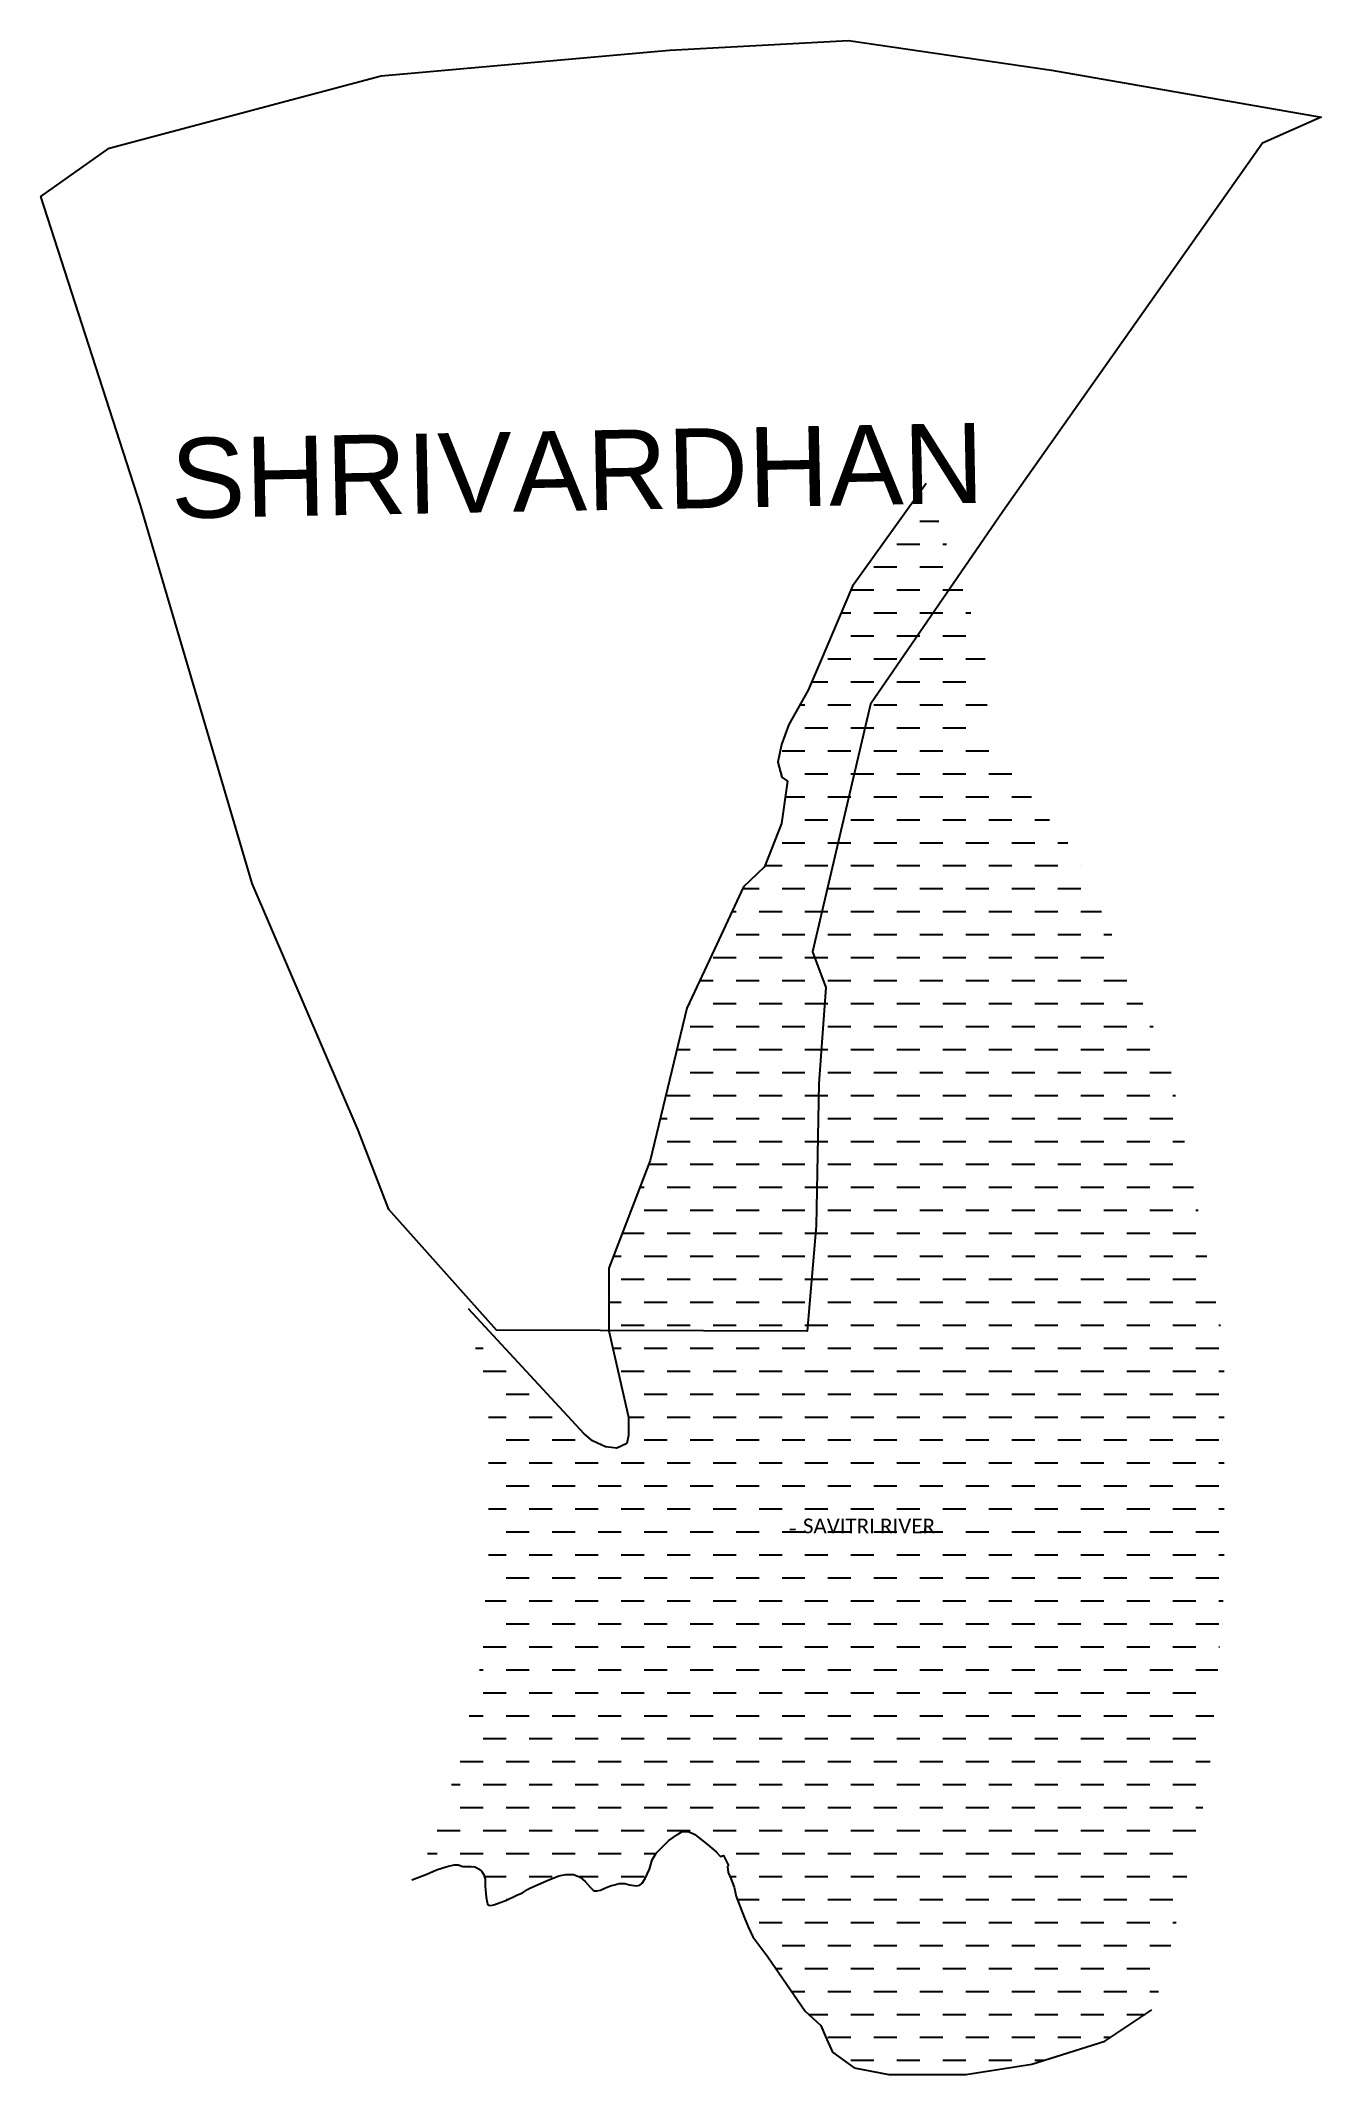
# Model space of a CAD drawing. Header units: metres. Extents: x 289336 to 291077, y 1993856 to 1996622.
import ezdxf

# ---------------------------------------------------------------- set-up
doc = ezdxf.new("R2010")
doc.units = ezdxf.units.M
doc.header["$MEASUREMENT"] = 0
for name, color, linetype in [('ARROW', 7, 'Continuous'), ('RIVER', 4, 'Continuous'), ('RIVER TEXT', 7, 'Continuous'), ('village', 3, 'Continuous'), ('VILLAGE NAME', 250, 'Continuous')]:
    doc.layers.add(name, color=color, linetype=linetype)
doc.styles.get("Standard").update_dxf_attribs({"font": 'simplex.shx'})
doc.dimstyles.get("Standard").update_dxf_attribs({"dimtxt": 0.18, "dimasz": 0.18, "dimexe": 0.18, "dimexo": 0.0625, "dimgap": 0.09, "dimtad": 0, "dimtih": 1, "dimtoh": 1, "dimdec": 4, "dimzin": 0, "dimdsep": 46, "dimtxsty": 'Standard', "dimcen": 0.09, "dimadec": 0, "dimazin": 0, "dimtfac": 1, "dimtdec": 4, "dimtofl": 0, "dimtmove": 0, "dimatfit": 3, "dimfxl": 1, "dimtolj": 1, "dimtzin": 0, "dimarcsym": 0})

msp = doc.modelspace()

# ---------------------------------------------------------------- hatches: boundary and pattern name
at = {"layer": 'RIVER'}
h = msp.add_hatch(dxfattribs=at)
h.set_pattern_fill('DASH', color=256, scale=250)
h.paths.add_polyline_path([(290870, 1995233.1), (290741.1, 1995520.2), (290624.8, 1995667.3), (290619.4, 1995790.1), (290564.1, 1995946.6), (290553.2, 1995980.6), (290539.9, 1996020), (290439.6, 1995880.3), (290395.8, 1995776.7), (290379.2, 1995738.9), (290353.2, 1995692.2), (290342.9, 1995665), (290337.9, 1995640.6), (290343.4, 1995620.6), (290351.4, 1995614.9), (290343.3, 1995557.3), (290320.1, 1995498.4), (290291.6, 1995471.4), (290251.9, 1995386.6), (290214.3, 1995306.2), (290164.4, 1995098.9), (290108.4, 1994952.5), (290108.4, 1994867.1), (290134.9, 1994749.7), (290134.9, 1994725), (290132.7, 1994713.8), (290119.4, 1994707.5), (290103.8, 1994709.6), (290086.1, 1994717.7), (290075, 1994727.1), (289916.4, 1994898.4), (289944.8, 1994752.6), (289944.8, 1994553.8), (289932.8, 1994406.6), (289900.8, 1994267.8), (289858.1, 1994145.1), (289840.7, 1994120.6), (289861.1, 1994128.2), (289874.3, 1994133.9), (289888.5, 1994138.6), (289898, 1994140.8), (289903.5, 1994140.8), (289909.7, 1994138.8), (289914.9, 1994138.8), (289921, 1994138.8), (289926.3, 1994138.2), (289931.4, 1994135.8), (289935.5, 1994131.7), (289938.5, 1994127.2), (289940.4, 1994121.6), (289940.4, 1994111.9), (289941.7, 1994096.7), (289943, 1994089.8), (289943.6, 1994087.8), (289944.3, 1994086.6), (289944.9, 1994086.2), (289945.7, 1994085.9), (289948.1, 1994085.8), (289952, 1994086.4), (289960.5, 1994089.8), (289968.2, 1994092.3), (289983.4, 1994099.7), (289991.1, 1994103), (290000.3, 1994108.7), (290023.7, 1994119.2), (290040.6, 1994125.8), (290049.8, 1994127.8), (290060.2, 1994127.8), (290069.3, 1994124), (290076.1, 1994118.2), (290083.1, 1994110.7), (290087.1, 1994106.4), (290088.8, 1994105.5), (290092.1, 1994105.5), (290097.2, 1994106.4), (290103.9, 1994109.4), (290110.5, 1994112.3), (290115.9, 1994113.9), (290122.6, 1994115.3), (290130.1, 1994115.3), (290136.4, 1994113.9), (290145.8, 1994112.2), (290150.4, 1994113.2), (290153.7, 1994115.9), (290157.6, 1994122.1), (290163.7, 1994135.2), (290167.1, 1994147.5), (290172.9, 1994156.7), (290190, 1994173.9), (290201.8, 1994182), (290207.9, 1994186.2), (290216.6, 1994186.2), (290225.5, 1994182), (290242.5, 1994168.5), (290254.4, 1994158.6), (290260.3, 1994152.1), (290264.4, 1994153.8), (290271.1, 1994139.8), (290269.8, 1994138.4), (290270.8, 1994130.6), (290274, 1994122.5), (290278.8, 1994110.3), (290281.6, 1994097.7), (290292.2, 1994069.5), (290298, 1994056.7), (290304.3, 1994042.9), (290324.3, 1994015.6), (290375.1, 1993941.7), (290396.4, 1993922.2), (290402.9, 1993907.6), (290412.4, 1993886.2), (290441.9, 1993865), (290488.8, 1993855.9), (290593.6, 1993855.9), (290683.5, 1993869.6), (290782.7, 1993900.9), (290846.7, 1993943.6), (290863, 1993990.2), (290923.6, 1994252.7), (290944.8, 1994513.2), (290944.8, 1994849)])
h.paths.add_polyline_path([(289480.9, 1995910.5), (290640.9, 1995932.9), (290636.6, 1996156.9), (289476.6, 1996134.6)], flags=25)
h.paths.add_polyline_path([(289480.9, 1995910.5), (290640.9, 1995932.9), (290636.6, 1996156.9), (289476.6, 1996134.6)], flags=25)
h.paths.add_polyline_path([(290366.3, 1994578.3), (290557.7, 1994578.1), (290557.8, 1994626.6), (290366.3, 1994626.8)], flags=24)

# ---------------------------------------------------------------- linework, layer by layer
for points in [[(290539.9, 1996020), (290439.6, 1995880.3), (290395.8, 1995776.7), (290379.2, 1995738.9), (290353.2, 1995692.2), (290342.9, 1995665), (290337.9, 1995640.6), (290343.4, 1995620.6), (290351.4, 1995614.9), (290343.3, 1995557.3), (290320.1, 1995498.4), (290291.6, 1995471.4), (290251.9, 1995386.6), (290214.3, 1995306.2), (290164.4, 1995098.9), (290108.4, 1994952.5), (290108.4, 1994867.1), (290134.9, 1994749.7), (290134.9, 1994725), (290132.7, 1994713.8), (290119.4, 1994707.5), (290103.8, 1994709.6), (290086.1, 1994717.7), (290075, 1994727.1), (289917.5, 1994897.2)], [(289840.4, 1994120.5), (289861.1, 1994128.2), (289874.3, 1994133.9), (289888.5, 1994138.6), (289898, 1994140.8), (289903.5, 1994140.8), (289909.7, 1994138.8), (289914.9, 1994138.8), (289921, 1994138.8), (289926.3, 1994138.2), (289929, 1994136.9), (289932, 1994135.2), (289935.5, 1994131.7), (289938.5, 1994127.2), (289940.4, 1994121.6), (289940.4, 1994111.9), (289941.7, 1994096.7), (289943, 1994089.8), (289943.6, 1994087.8), (289944.3, 1994086.6), (289944.9, 1994086.2), (289945.7, 1994085.9), (289948.1, 1994085.8), (289952, 1994086.4), (289960.5, 1994089.8), (289968.2, 1994092.3), (289983.4, 1994099.7), (289991.1, 1994103), (289997.9, 1994107.3), (290000.9, 1994109), (290023.7, 1994119.2), (290040.6, 1994125.8), (290049.8, 1994127.8), (290060.2, 1994127.8), (290069.3, 1994124), (290076.1, 1994118.2), (290083.1, 1994110.7), (290087.1, 1994106.4), (290088.8, 1994105.5), (290092.1, 1994105.5), (290097.2, 1994106.4), (290103.9, 1994109.4), (290110.5, 1994112.3), (290115.9, 1994113.9), (290122.6, 1994115.3), (290130.1, 1994115.3), (290136.4, 1994113.9), (290145.8, 1994112.2), (290150.4, 1994113.2), (290153.7, 1994115.9), (290157.6, 1994122.1), (290163.7, 1994135.2), (290167.1, 1994147.5), (290172.9, 1994156.7), (290190, 1994173.9), (290201.8, 1994182), (290207.9, 1994186.2), (290216.6, 1994186.2), (290225.5, 1994182), (290242.5, 1994168.5), (290254.4, 1994158.6), (290259.3, 1994153.2), (290260.3, 1994152.1), (290264.4, 1994153.8), (290271.1, 1994139.8), (290269.8, 1994138.4), (290270.8, 1994130.6), (290274, 1994122.5), (290278.8, 1994110.3), (290281.6, 1994097.7), (290292.2, 1994069.5), (290298, 1994056.7), (290304.3, 1994042.9), (290324.3, 1994015.6), (290375.1, 1993941.7), (290396.4, 1993922.2), (290402.9, 1993907.6), (290412.4, 1993886.2), (290441.9, 1993865), (290488.8, 1993855.9), (290593.6, 1993855.9), (290683.5, 1993869.6), (290782.7, 1993900.9), (290846.7, 1993943.6)]]:
    msp.add_lwpolyline(points, dxfattribs=at)
at = {"layer": 'village', "color": 3, "true_color": 0x00ff00}
msp.add_polyline3d([(289429.1, 1996475.9, 0), (289799, 1996574.4, 0), (290190.7, 1996609.5, 0), (290434.2, 1996622.2, 0), (290710, 1996582.2, 0), (291076.9, 1996518, 0), (290997, 1996483, 0), (290644.2, 1995981.8, 0), (290464.3, 1995719.6, 0), (290385.2, 1995382.6, 0), (290403.3, 1995334.2, 0), (290393.9, 1995203.8, 0), (290390.2, 1995010.2, 0), (290378.2, 1994866.9, 0), (289955.5, 1994868.2, 0), (289809.1, 1995032.2, 0), (289767.5, 1995140.1, 0), (289623.5, 1995475.6, 0), (289471.6, 1995990.5, 0), (289336, 1996410.4, 0)], close=True, dxfattribs=at)

# ---------------------------------------------------------------- texts
at = {"layer": 'RIVER TEXT', "insert": (290330.8, 1994612), "char_height": 20, "attachment_point": 1, "rotation": 359.9414}
msp.add_mtext_dynamic_manual_height_columns('\\pxqc;{\\fCalibri|b0|i0|c0|p34;SAVITRI RIVER}', width=262.348, gutter_width=1, heights=[0], dxfattribs=at)
at = {"layer": 'VILLAGE NAME', "insert": (289511.7, 1996081.1), "char_height": 108.748, "attachment_point": 1, "rotation": 1.1028}
msp.add_mtext_dynamic_manual_height_columns('{\\fArial|b0|i0|c0|p34;SHRIVARDHAN }', width=1068.399, gutter_width=543.7, heights=[112.5], dxfattribs=at)

# ---------------------------------------------------------------- leaders
at = {"layer": 'ARROW'}
msp.add_leader([(290354.3, 1994597.2), (290362.1, 1994597.6)], dimstyle='Standard', override={"dimasz": 3, "dimgap": 0.09, "dimtad": 0}, dxfattribs=at)

doc.saveas('drawing.dxf')
